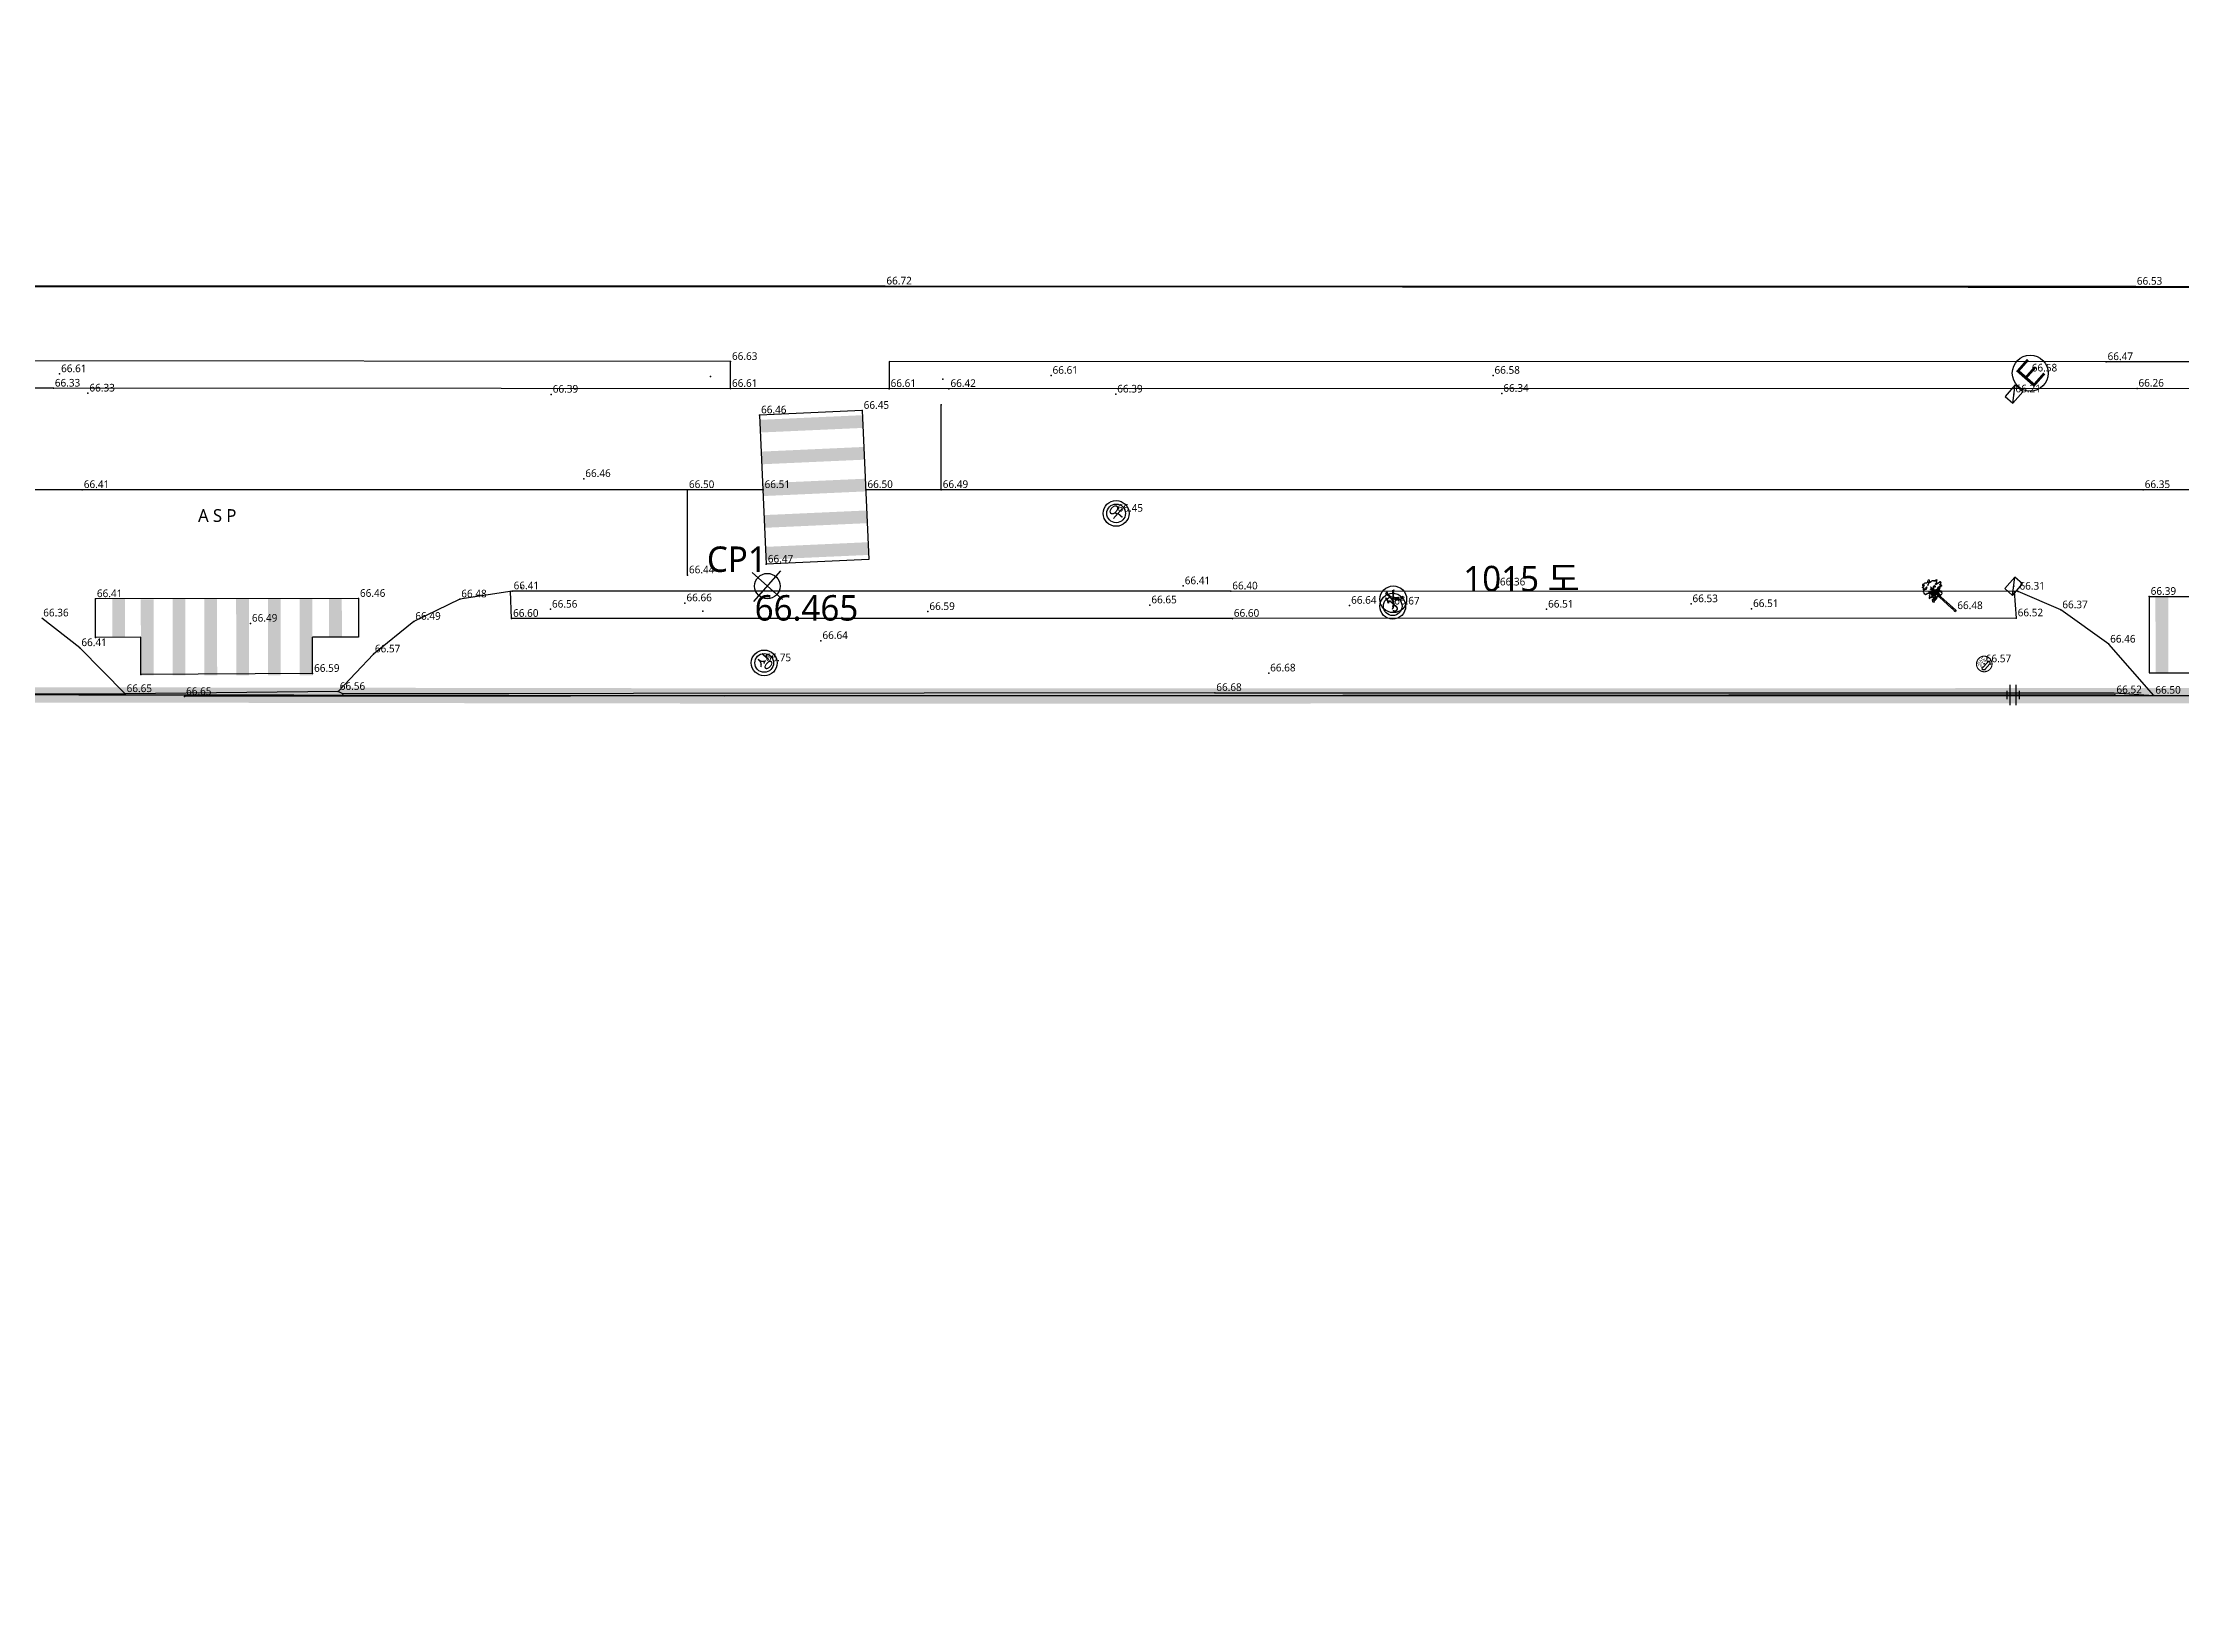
# Model space of a CAD drawing. Header units: millimetres. Extents: x 40342638 to 40753138, y 494620 to 782620.
# Drawn here: x 40530945 to 40615050, y 659581 to 721101 of the extents above; entities that cross this region are included whole.
import ezdxf
from ezdxf.enums import TextEntityAlignment as Align

# ---------------------------------------------------------------- set-up
doc = ezdxf.new("R2010")
doc.units = ezdxf.units.MM
doc.header["$LTSCALE"] = 1000
doc.header["$MEASUREMENT"] = 0
doc.header["$PDSIZE"] = -10
doc.linetypes.add('PHANTOM2', pattern=[1.25, 0.625, -0.125, 0.125, -0.125, 0.125, -0.125])
doc.layers.get('0').update_dxf_attribs({"linetype": 'CONTINUOUS'})
doc.layers.get('Defpoints').update_dxf_attribs({"color": 161, "linetype": 'CONTINUOUS'})
for name, color, linetype in [('AZ001', 1, 'CONTINUOUS'), ('AZB024', 1, 'CONTINUOUS'), ('cp', 1, 'CONTINUOUS'), ('cpTEXT', 1, 'CONTINUOUS'), ('EGI휀스', 243, 'CONTINUOUS'), ('TEXT', 3, 'CONTINUOUS'), ('나무', 13, 'CONTINUOUS'), ('보도블럭', 141, 'CONTINUOUS'), ('상수도', 1, 'CONTINUOUS'), ('상수도마킹', 5, 'CONTINUOUS'), ('아스팔트', 1, 'CONTINUOUS'), ('우수', 5, 'CONTINUOUS'), ('우수받이', 5, 'CONTINUOUS'), ('전력주', 1, 'CONTINUOUS'), ('지반고', 7, 'CONTINUOUS'), ('지번', 1, 'CONTINUOUS'), ('지적선', 197, 'CONTINUOUS'), ('차선', 7, 'CONTINUOUS'), ('포인트', 7, 'CONTINUOUS'), ('횡단보도', 254, 'CONTINUOUS')]:
    doc.layers.add(name, color=color, linetype=linetype)
doc.styles.add('GHS', font='')
doc.styles.add('나눔바른고딕', font='NanumBarunGothic.ttf')
doc.styles.get('GHS').set_extended_font_data('Dotum')

# ---------------------------------------------------------------- blocks, each defined once
blk = doc.blocks.new('함석담')
at = {"layer": 'EGI휀스'}
for points in [[(-0.24, 0.16), (-0.24, -0.16)], [(-0.24, 0), (0.24, 0)], [(-0.12, 0.4), (-0.12, -0.4)], [(0.12, 0.4), (0.12, -0.4)], [(0.24, 0.16), (0.24, -0.16)]]:
    blk.add_lwpolyline(points, dxfattribs=at)
blk = doc.blocks.new('우수받이')
at = {"layer": '우수받이'}
blk.add_lwpolyline([(-0.3, 0.2), (-0.3, -0.2), (0.3, -0.2), (0.3, 0.2)], close=True, dxfattribs=at)
blk.add_lwpolyline([(-0.3, -0.2), (0.3, 0.2)], dxfattribs=at)
blk = doc.blocks.new('상수도마킹', base_point=(535.56, 80.977))
at = {"layer": '상수도마킹'}
blk.add_line((535.414, 80.925), (535.706, 80.925), dxfattribs=at)
for points, const_width in [([(535.254, 80.977, 1), (535.866, 80.977, 1)], 0.0437), ([(535.553, 80.977, 1), (535.566, 80.977, 1)], 0.0133)]:
    blk.add_lwpolyline(points, format="xyb", close=True, dxfattribs=dict(at, const_width=const_width))
for points in [[(535.414, 80.785), (535.343, 80.869), (535.414, 80.953)], [(535.414, 80.925), (535.414, 80.953)], [(535.414, 80.813), (535.706, 80.813)], [(535.414, 80.785), (535.414, 80.813)], [(535.706, 80.785), (535.776, 80.869), (535.706, 80.953)], [(535.706, 80.925), (535.706, 80.953)], [(535.706, 80.785), (535.706, 80.813)]]:
    blk.add_lwpolyline(points, dxfattribs=at)
at = {"layer": '상수도마킹', "style": 'GHS', "width": 0.5}
blk.add_text('상수도', height=0.2, dxfattribs=at).set_placement((535.555, 81.107), align=Align.MIDDLE)
blk = doc.blocks.new('나무')
at = {"layer": '나무'}
blk.add_line((-0.1, 0), (0.05, 0), dxfattribs=at)
for points in [[(-0.15, 1.84), (-0.22, 1.78), (-0.25, 1.79), (-0.27, 1.79), (-0.29, 1.78), (-0.31, 1.76), (-0.33, 1.76), (-0.36, 1.76), (-0.38, 1.76), (-0.4, 1.76), (-0.43, 1.77), (-0.47, 1.76), (-0.51, 1.79), (-0.53, 1.78), (-0.56, 1.76), (-0.58, 1.73), (-0.61, 1.73), (-0.62, 1.74), (-0.65, 1.75), (-0.67, 1.79), (-0.66, 1.81), (-0.65, 1.84), (-0.63, 1.86), (-0.6, 1.91), (-0.59, 1.94), (-0.56, 1.95), (-0.54, 1.96), (-0.49, 1.95), (-0.45, 1.94), (-0.4, 1.97), (-0.39, 1.98), (-0.36, 1.98), (-0.32, 1.95), (-0.27, 1.93), (-0.22, 1.94), (-0.21, 1.96), (-0.17, 1.97), (-0.16, 2), (-0.17, 2.02), (-0.18, 2.02), (-0.2, 2.03), (-0.21, 2.03), (-0.24, 2.02), (-0.27, 2.03), (-0.26, 2.04), (-0.25, 2.06), (-0.25, 2.06)], [(-0.3, 2.4), (-0.3, 2.4), (-0.32, 2.39), (-0.35, 2.37), (-0.39, 2.38), (-0.44, 2.38), (-0.47, 2.37), (-0.48, 2.35), (-0.51, 2.33), (-0.52, 2.29), (-0.57, 2.27), (-0.59, 2.27), (-0.6, 2.25), (-0.64, 2.24), (-0.65, 2.2), (-0.64, 2.18), (-0.6, 2.17), (-0.56, 2.18), (-0.55, 2.19), (-0.49, 2.19), (-0.45, 2.19), (-0.4, 2.15), (-0.4, 2.14), (-0.39, 2.13)], [(0.75, 2.16), (0.76, 2.16), (0.78, 2.17), (0.78, 2.18), (0.77, 2.19), (0.74, 2.21), (0.74, 2.23), (0.72, 2.25), (0.7, 2.27), (0.71, 2.3), (0.72, 2.31), (0.76, 2.31), (0.78, 2.29), (0.81, 2.3), (0.83, 2.31), (0.84, 2.31), (0.86, 2.33), (0.89, 2.34), (0.89, 2.35), (0.87, 2.35), (0.87, 2.36), (0.9, 2.39), (0.92, 2.39), (0.91, 2.4), (0.9, 2.4), (0.88, 2.4), (0.87, 2.41), (0.88, 2.43), (0.89, 2.45), (0.88, 2.46), (0.87, 2.46), (0.86, 2.45), (0.84, 2.43), (0.83, 2.43), (0.81, 2.43), (0.81, 2.45), (0.8, 2.46), (0.78, 2.45), (0.76, 2.45), (0.74, 2.47), (0.74, 2.48), (0.71, 2.5), (0.69, 2.49), (0.67, 2.49), (0.63, 2.5), (0.6, 2.51), (0.58, 2.5), (0.53, 2.53), (0.51, 2.57), (0.51, 2.59), (0.54, 2.6), (0.56, 2.6), (0.6, 2.59), (0.62, 2.58), (0.68, 2.58), (0.7, 2.59), (0.7, 2.61), (0.68, 2.63), (0.68, 2.65), (0.7, 2.66), (0.72, 2.65), (0.75, 2.66), (0.78, 2.69), (0.81, 2.69), (0.85, 2.72), (0.85, 2.74), (0.81, 2.74), (0.78, 2.74), (0.79, 2.76), (0.78, 2.78), (0.77, 2.78), (0.75, 2.78), (0.72, 2.78), (0.71, 2.78), (0.69, 2.77), (0.65, 2.77), (0.65, 2.78), (0.66, 2.8), (0.68, 2.81), (0.66, 2.83), (0.64, 2.83), (0.63, 2.81), (0.61, 2.8), (0.6, 2.81), (0.63, 2.84), (0.63, 2.85), (0.62, 2.87), (0.6, 2.88), (0.59, 2.91), (0.56, 2.92), (0.53, 2.95), (0.5, 2.97), (0.48, 2.97), (0.44, 2.96), (0.41, 2.98), (0.42, 3), (0.4, 3), (0.38, 3), (0.36, 2.97), (0.35, 2.96), (0.32, 2.99), (0.29, 3.01), (0.32, 3.05), (0.33, 3.06), (0.32, 3.08), (0.36, 3.08), (0.37, 3.1), (0.39, 3.13), (0.42, 3.12), (0.44, 3.13), (0.44, 3.15), (0.42, 3.16), (0.4, 3.18), (0.41, 3.21), (0.38, 3.2), (0.36, 3.23), (0.33, 3.22), (0.32, 3.19), (0.29, 3.19), (0.27, 3.19), (0.24, 3.16), (0.21, 3.17), (0.2, 3.16), (0.19, 3.15), (0.15, 3.18), (0.12, 3.15), (0.09, 3.18), (0.07, 3.2), (0.05, 3.23), (0.03, 3.25), (0.02, 3.26), (-0.04, 3.29), (-0.05, 3.29), (-0.07, 3.28), (-0.08, 3.27), (-0.08, 3.26), (-0.1, 3.26), (-0.11, 3.26), (-0.13, 3.27), (-0.14, 3.29), (-0.15, 3.31), (-0.16, 3.33), (-0.18, 3.34), (-0.19, 3.33), (-0.19, 3.33), (-0.19, 3.31), (-0.2, 3.31), (-0.21, 3.31), (-0.22, 3.32), (-0.22, 3.3), (-0.21, 3.28), (-0.2, 3.26), (-0.19, 3.25), (-0.18, 3.21), (-0.16, 3.19), (-0.18, 3.17), (-0.18, 3.16), (-0.23, 3.16), (-0.25, 3.16), (-0.27, 3.18), (-0.29, 3.19), (-0.3, 3.19), (-0.33, 3.2), (-0.35, 3.2), (-0.37, 3.19), (-0.37, 3.17), (-0.34, 3.15), (-0.34, 3.12), (-0.33, 3.12), (-0.31, 3.1), (-0.31, 3.08), (-0.32, 3.07), (-0.35, 3.07), (-0.36, 3.08), (-0.38, 3.08), (-0.38, 3.07), (-0.38, 3.05), (-0.42, 3.04), (-0.43, 3.05), (-0.45, 3.04), (-0.44, 3.02), (-0.46, 2.99), (-0.47, 2.98), (-0.49, 2.97), (-0.49, 2.96), (-0.5, 2.93), (-0.52, 2.92), (-0.56, 2.92), (-0.58, 2.9), (-0.59, 2.88), (-0.58, 2.86), (-0.6, 2.83), (-0.62, 2.81), (-0.63, 2.79), (-0.62, 2.76), (-0.6, 2.74), (-0.61, 2.71), (-0.64, 2.69), (-0.64, 2.66), (-0.61, 2.63), (-0.57, 2.62), (-0.56, 2.59), (-0.52, 2.58), (-0.43, 2.59), (-0.4, 2.57), (-0.39, 2.56), (-0.38, 2.55), (-0.36, 2.52), (-0.33, 2.52), (-0.3, 2.53), (-0.26, 2.55), (-0.22, 2.54), (-0.21, 2.51), (-0.17, 2.51), (-0.14, 2.53), (-0.12, 2.52), (-0.1, 2.5), (-0.1, 2.48), (-0.08, 2.46), (-0.04, 2.45), (-0.03, 2.43), (-0.02, 2.42), (0, 2.4)], [(-0.03, 1.8), (-0.09, 1.84), (-0.16, 1.86), (-0.25, 1.87), (-0.38, 1.88), (-0.49, 1.88), (-0.57, 1.84)], [(-0.56, 1.83), (-0.57, 1.84)], [(-0.03, 1.77), (-0.09, 1.81), (-0.15, 1.84), (-0.21, 1.85), (-0.26, 1.86), (-0.35, 1.86), (-0.45, 1.87), (-0.48, 1.87), (-0.56, 1.83)], [(-0.13, 2.13), (-0.15, 2.14), (-0.24, 2.14), (-0.35, 2.13), (-0.45, 2.13), (-0.51, 2.14)], [(-0.51, 2.14), (-0.5, 2.14)], [(-0.5, 2.14), (-0.46, 2.13), (-0.38, 2.13), (-0.33, 2.14), (-0.27, 2.14), (-0.19, 2.15), (-0.14, 2.14)], [(-0.44, 2.91), (-0.45, 2.92), (-0.46, 2.93), (-0.44, 2.94), (-0.43, 2.92), (-0.44, 2.91)], [(-0.02, 1.88), (-0.06, 1.98), (-0.08, 1.99), (-0.1, 2.01), (-0.14, 2.02), (-0.15, 2.04), (-0.18, 2.06), (-0.29, 2.07), (-0.43, 2.09)], [(-0.43, 2.09), (-0.41, 2.09)], [(-0.41, 2.09), (-0.3, 2.08), (-0.18, 2.08), (-0.16, 2.07), (-0.13, 2.04), (-0.09, 2.02), (-0.06, 2.01), (-0.08, 2.05), (-0.12, 2.11), (-0.13, 2.13)], [(-0.26, 2.87), (-0.27, 2.86), (-0.28, 2.87), (-0.29, 2.86), (-0.3, 2.86), (-0.31, 2.88), (-0.31, 2.91), (-0.32, 2.92), (-0.33, 2.92), (-0.34, 2.91), (-0.34, 2.9), (-0.36, 2.91), (-0.37, 2.92), (-0.38, 2.92), (-0.38, 2.93), (-0.38, 2.94), (-0.35, 2.94), (-0.34, 2.94), (-0.32, 2.95), (-0.31, 2.96), (-0.31, 2.95), (-0.27, 2.94), (-0.26, 2.94), (-0.24, 2.94), (-0.25, 2.92), (-0.26, 2.92), (-0.26, 2.9), (-0.25, 2.89), (-0.26, 2.87)], [(-0.38, 2.13), (-0.35, 2.1), (-0.33, 2.09), (-0.3, 2.1), (-0.27, 2.11), (-0.29, 2.13), (-0.29, 2.13)], [(-0.31, 2.44), (-0.32, 2.45), (-0.33, 2.47), (-0.35, 2.48), (-0.37, 2.51), (-0.36, 2.53)], [(-0.36, 2.52), (-0.35, 2.5), (-0.34, 2.49), (-0.32, 2.47), (-0.3, 2.48), (-0.3, 2.48), (-0.3, 2.5), (-0.3, 2.51), (-0.32, 2.52), (-0.33, 2.52), (-0.34, 2.51), (-0.34, 2.51), (-0.34, 2.49)], [(-0.36, 2.24), (-0.3, 2.24), (-0.23, 2.24), (-0.2, 2.23)], [(-0.36, 2.23), (-0.36, 2.24)], [(-0.19, 2.22), (-0.2, 2.22), (-0.26, 2.23), (-0.32, 2.23), (-0.36, 2.23)], [(-0.24, 2.29), (-0.27, 2.32), (-0.3, 2.36), (-0.31, 2.45)], [(-0.29, 2.14), (-0.31, 2.15), (-0.3, 2.17), (-0.23, 2.15), (-0.18, 2.15), (-0.18, 2.18), (-0.21, 2.19), (-0.23, 2.2), (-0.25, 2.21), (-0.25, 2.23)], [(-0.15, 2.31), (-0.2, 2.36), (-0.24, 2.41), (-0.26, 2.44), (-0.27, 2.45), (-0.3, 2.46), (-0.29, 2.47), (-0.29, 2.48), (-0.3, 2.51), (-0.3, 2.51)], [(-0.3, 2.51), (-0.3, 2.51)], [(-0.23, 2.3), (-0.28, 2.36), (-0.29, 2.38), (-0.3, 2.45)], [(-0.17, 2.31), (-0.22, 2.36), (-0.26, 2.41), (-0.27, 2.42), (-0.28, 2.44), (-0.3, 2.44)], [(-0.26, 2.42), (-0.28, 2.4), (-0.29, 2.4)], [(0.01, 2.29), (-0.04, 2.33), (-0.09, 2.38), (-0.14, 2.42), (-0.2, 2.47), (-0.26, 2.5), (-0.28, 2.53)], [(-0.28, 2.51), (-0.28, 2.53)], [(-0.15, 2.31), (-0.14, 2.31), (-0.09, 2.33), (-0.08, 2.33), (-0.09, 2.35), (-0.1, 2.38), (-0.15, 2.41), (-0.2, 2.44), (-0.24, 2.47), (-0.27, 2.5), (-0.28, 2.51)], [(-0.27, 2.26), (-0.24, 2.29)], [(-0.26, 2.25), (-0.27, 2.26)], [(-0.24, 2.28), (-0.25, 2.27), (-0.26, 2.25)], [(-0.24, 2.91), (-0.22, 2.92), (-0.2, 2.91), (-0.19, 2.92), (-0.19, 2.93), (-0.2, 2.93), (-0.2, 2.94), (-0.18, 2.96), (-0.16, 2.96), (-0.14, 2.97), (-0.11, 2.96), (-0.1, 2.96), (-0.09, 2.95), (-0.11, 2.94), (-0.12, 2.94), (-0.13, 2.95), (-0.14, 2.94), (-0.16, 2.94), (-0.16, 2.93), (-0.16, 2.92), (-0.17, 2.91), (-0.18, 2.9), (-0.2, 2.9), (-0.21, 2.9), (-0.23, 2.9), (-0.24, 2.89), (-0.25, 2.9), (-0.24, 2.91)], [(-0.25, 2.24), (-0.25, 2.24), (-0.24, 2.25), (-0.23, 2.26), (-0.22, 2.26)], [(-0.2, 2.23), (-0.22, 2.26), (-0.24, 2.28)], [(-0.23, 2.3), (-0.22, 2.3), (-0.19, 2.31), (-0.17, 2.31)], [(-0.17, 2.3), (-0.18, 2.3), (-0.22, 2.29), (-0.22, 2.29)], [(-0.18, 2.23), (-0.2, 2.26), (-0.22, 2.29)], [(-0.2, 2.26), (-0.19, 2.27), (-0.16, 2.28), (-0.15, 2.29)], [(-0.14, 2.14), (-0.17, 2.19), (-0.19, 2.22)], [(-0.18, 2.23), (-0.18, 2.23), (-0.14, 2.22), (-0.11, 2.21), (-0.1, 2.2), (-0.09, 2.21), (-0.1, 2.22), (-0.16, 2.3), (-0.17, 2.3)], [(-0.12, 2.14), (-0.1, 2.13), (-0.06, 2.13), (-0.05, 2.13), (-0.04, 2.14), (-0.05, 2.16), (-0.07, 2.18), (-0.11, 2.19), (-0.13, 2.21), (-0.16, 2.21), (-0.17, 2.22)], [(-0.12, 2.14), (-0.17, 2.22)], [(-0.01, 2.26), (-0.04, 2.31), (-0.07, 2.32), (-0.09, 2.32), (-0.13, 2.31), (-0.15, 2.31)], [(-0.01, 2.14), (-0.02, 2.14), (-0.03, 2.16), (-0.05, 2.19), (-0.07, 2.21), (-0.13, 2.28), (-0.15, 2.31)], [(0, 1.91), (-0.05, 2.04), (-0.11, 2.12), (-0.11, 2.12)], [(-0.01, 2.07), (-0.04, 2.11), (-0.07, 2.12), (-0.1, 2.12), (-0.11, 2.12)], [(-0.1, 0), (-0.08, 0.07), (-0.07, 0.23), (-0.06, 0.4), (-0.04, 1.25), (-0.04, 1.68), (-0.03, 1.77)], [(0.08, 2.71), (0.08, 2.67), (0.08, 2.61), (0.08, 2.56), (0.07, 2.53), (0.06, 2.52), (0.04, 2.53), (0.01, 2.55), (-0.02, 2.58), (-0.04, 2.62), (-0.06, 2.65)], [(-0.06, 2.65), (-0.06, 2.64)], [(0.03, 2.18), (0.06, 2.23), (0.07, 2.28), (0.08, 2.32), (0.08, 2.37), (0.07, 2.44), (0.06, 2.49), (0.05, 2.5), (0.02, 2.53), (-0.03, 2.58), (-0.06, 2.64)], [(-0.03, 1.8), (-0.03, 1.9)], [(-0.02, 1.97), (-0.02, 2.06), (-0.01, 2.11)], [(-0.01, 2.14), (-0.01, 2.23), (-0.01, 2.26)], [(0, 2.3), (0, 2.47), (0, 2.55)], [(0, 1.61), (0.03, 1.65), (0.06, 1.69), (0.08, 1.75), (0.1, 1.83), (0.12, 1.87), (0.16, 1.95)], [(0.02, 2.01), (0.04, 2.07), (0.07, 2.1), (0.11, 2.14), (0.16, 2.15), (0.19, 2.17), (0.22, 2.18), (0.27, 2.19), (0.29, 2.21)], [(0.02, 1.81), (0.06, 1.84), (0.1, 1.9), (0.16, 1.97), (0.19, 2.02), (0.21, 2.03)], [(0.02, 1.59), (0.07, 1.66), (0.09, 1.71), (0.12, 1.83), (0.17, 1.93), (0.18, 1.97)], [(0.03, 2.14), (0.07, 2.19), (0.09, 2.25), (0.11, 2.32), (0.11, 2.36), (0.12, 2.39), (0.14, 2.43), (0.16, 2.46), (0.21, 2.51), (0.24, 2.56), (0.29, 2.57), (0.4, 2.58)], [(0.16, 1.95), (0.15, 1.94), (0.12, 1.9), (0.09, 1.84), (0.06, 1.82), (0.03, 1.78)], [(0.05, 2.98), (0.06, 3), (0.07, 3.01), (0.09, 3.01), (0.1, 3), (0.1, 2.99), (0.1, 2.97), (0.09, 2.97), (0.07, 2.98), (0.07, 2.99), (0.06, 2.99), (0.05, 2.97), (0.04, 2.98), (0.05, 2.98)], [(0.04, 2.21), (0.04, 2.3), (0.04, 2.51)], [(0.29, 2.2), (0.27, 2.18), (0.23, 2.18), (0.22, 2.17), (0.19, 2.16), (0.16, 2.13), (0.11, 2.12), (0.09, 2.09), (0.07, 2.07), (0.05, 2.03), (0.04, 1.99)], [(0.04, 2.07), (0.04, 2.16)], [(0.04, 1.82), (0.04, 1.96), (0.04, 2.02)], [(0.04, 1.66), (0.04, 1.73), (0.04, 1.79)], [(0.1, 2.31), (0.14, 2.31), (0.15, 2.3), (0.18, 2.29), (0.2, 2.28), (0.23, 2.29), (0.24, 2.28), (0.24, 2.25), (0.23, 2.24), (0.21, 2.24), (0.2, 2.24), (0.18, 2.24), (0.17, 2.23), (0.16, 2.22), (0.14, 2.23), (0.13, 2.23), (0.11, 2.22), (0.1, 2.22), (0.09, 2.2), (0.08, 2.2), (0.07, 2.2)], [(0.35, 2.58), (0.29, 2.58), (0.25, 2.58), (0.23, 2.56), (0.22, 2.54), (0.18, 2.51), (0.14, 2.47), (0.11, 2.42), (0.09, 2.41), (0.09, 2.44), (0.08, 2.48), (0.08, 2.5), (0.09, 2.54), (0.09, 2.57), (0.09, 2.61), (0.1, 2.68), (0.1, 2.72)], [(0.1, 2.72), (0.08, 2.71)], [(0.17, 2.05), (0.16, 2.06), (0.15, 2.08), (0.14, 2.08), (0.12, 2.08), (0.11, 2.06), (0.1, 2.05), (0.08, 2.06), (0.08, 2.07), (0.1, 2.08), (0.12, 2.1), (0.12, 2.11), (0.15, 2.13), (0.16, 2.12), (0.15, 2.1), (0.18, 2.1), (0.17, 2.09), (0.19, 2.08), (0.2, 2.08), (0.21, 2.07), (0.21, 2.05), (0.2, 2.05), (0.19, 2.06), (0.17, 2.06), (0.17, 2.05)], [(0.12, 1.83), (0.13, 1.8), (0.13, 1.77), (0.12, 1.72), (0.19, 1.71), (0.21, 1.7), (0.29, 1.71), (0.3, 1.71), (0.35, 1.77), (0.35, 1.8), (0.41, 1.83), (0.42, 1.87), (0.39, 1.89), (0.32, 1.89), (0.3, 1.91), (0.36, 1.95), (0.37, 1.98), (0.39, 2.01)], [(0.46, 2.26), (0.43, 2.2), (0.41, 2.18), (0.35, 2.12), (0.3, 2.08), (0.25, 2.05), (0.21, 2.02), (0.19, 1.99), (0.18, 1.97)], [(0.19, 2.49), (0.24, 2.51), (0.26, 2.5), (0.27, 2.5), (0.29, 2.51), (0.31, 2.52), (0.35, 2.52), (0.36, 2.51), (0.34, 2.49), (0.34, 2.48), (0.34, 2.46), (0.37, 2.45), (0.38, 2.47), (0.38, 2.48), (0.39, 2.5), (0.39, 2.52), (0.38, 2.53), (0.38, 2.56), (0.38, 2.57), (0.36, 2.56), (0.34, 2.55), (0.34, 2.55), (0.32, 2.55), (0.29, 2.53), (0.26, 2.52), (0.25, 2.53), (0.23, 2.53), (0.22, 2.51), (0.22, 2.51), (0.21, 2.51)], [(0.75, 2.16), (0.7, 2.13), (0.68, 2.15), (0.7, 2.18), (0.68, 2.2), (0.66, 2.2), (0.64, 2.18), (0.63, 2.16), (0.61, 2.14), (0.59, 2.14), (0.57, 2.16), (0.55, 2.15), (0.54, 2.13), (0.51, 2.13), (0.5, 2.15), (0.5, 2.17), (0.48, 2.18), (0.46, 2.18), (0.45, 2.18), (0.47, 2.16), (0.47, 2.13), (0.45, 2.12), (0.44, 2.11), (0.42, 2.11), (0.4, 2.11), (0.37, 2.1), (0.35, 2.09), (0.35, 2.06), (0.38, 2.05), (0.39, 2.01), (0.36, 1.99), (0.31, 1.97), (0.28, 1.98), (0.28, 2.01), (0.25, 2.01), (0.22, 1.98), (0.19, 1.97), (0.19, 1.97)], [(0.25, 3.02), (0.24, 3.04), (0.24, 3.05), (0.23, 3.07), (0.22, 3.07), (0.2, 3.06), (0.22, 3.05), (0.21, 3.04), (0.2, 3.03), (0.21, 3.02), (0.22, 3.02), (0.23, 3.02), (0.24, 3.02), (0.25, 3.02)], [(0.21, 2.03), (0.23, 2.08), (0.25, 2.1), (0.28, 2.13), (0.31, 2.17), (0.35, 2.21)], [(0.23, 2.05), (0.24, 2.06), (0.31, 2.1), (0.37, 2.15), (0.42, 2.2), (0.44, 2.24), (0.45, 2.27)], [(0.23, 2.24), (0.29, 2.21), (0.35, 2.21), (0.45, 2.27), (0.46, 2.26), (0.5, 2.17)], [(0.35, 2.2), (0.31, 2.16), (0.29, 2.13), (0.26, 2.1), (0.24, 2.07), (0.23, 2.05)], [(0.29, 2.2), (0.29, 2.21)], [(0.35, 2.58), (0.4, 2.58)], [(0.35, 2.2), (0.35, 2.21)], [(0.46, 2.26), (0.45, 2.27)], [(0.57, 2.19), (0.56, 2.21), (0.54, 2.22), (0.54, 2.23), (0.53, 2.25), (0.53, 2.25), (0.56, 2.25), (0.56, 2.24), (0.58, 2.24), (0.6, 2.24), (0.61, 2.21), (0.6, 2.19), (0.59, 2.2), (0.59, 2.19), (0.58, 2.18), (0.57, 2.19)], [(0.05, 0), (0.04, 0.08), (0.04, 0.97), (0.04, 1.61)]]:
    blk.add_lwpolyline(points, dxfattribs=at)
blk = doc.blocks.new('AZB024', base_point=(535.49, 75.58))
at = {"layer": 'AZB024'}
for radius in [0.725, 0.525]:
    blk.add_circle((535.49, 75.58), radius, dxfattribs=at)
at = {"layer": 'AZB024', "style": 'GHS'}
blk.add_text('J', height=0.7, dxfattribs=at).set_placement((535.49, 75.58), align=Align.MIDDLE)
blk = doc.blocks.new('AZ001')
at = {"layer": 'AZ001'}
for p, q in [((-0.315, 0.151), (-0.372, 0.081)), ((-0.332, 0.047), (-0.309, 0.061)), ((-0.275, 0.224), (-0.315, 0.151)), ((-0.309, 0.061), (-0.279, 0.094)), ((-0.279, 0.094), (-0.249, 0.157)), ((-0.249, 0.371), (-0.275, 0.224)), ((-0.222, 0.371), (-0.249, 0.371)), ((-0.249, 0.157), (-0.222, 0.311)), ((-0.222, 0.311), (-0.222, 0.371)), ((-0.059, 0.087), (-0.095, -0.016)), ((-0.039, 0.224), (-0.059, 0.087)), ((-0.045, 0.551), (-0.035, 0.484)), ((0.061, 0.537), (-0.045, 0.551)), ((-0.035, 0.484), (-0.039, 0.224)), ((-0.035, -0.023), (-0.002, 0.087)), ((-0.002, 0.087), (0.008, 0.094)), ((0.008, 0.094), (0.028, 0.014)), ((0.021, 0.227), (0.028, 0.484)), ((0.031, 0.147), (0.021, 0.227)), ((0.028, 0.484), (0.065, 0.501)), ((0.028, 0.014), (0.081, -0.096)), ((0.048, 0.087), (0.031, 0.147)), ((0.065, 0.091), (0.048, 0.087)), ((0.078, 0.524), (0.061, 0.537)), ((0.065, 0.501), (0.078, 0.524)), ((0.105, 0.121), (0.065, 0.091)), ((0.065, 0.061), (0.138, 0.097)), ((0.065, 0.044), (0.065, 0.061)), ((0.135, -0.076), (0.065, 0.044)), ((0.215, 0.224), (0.105, 0.121)), ((0.138, 0.097), (0.265, 0.191)), ((0.265, 0.287), (0.215, 0.224)), ((0.305, 0.364), (0.265, 0.287)), ((0.265, 0.191), (0.351, 0.287)), ((0.371, 0.341), (0.305, 0.364)), ((0.351, 0.287), (0.391, 0.294)), ((0.408, 0.314), (0.371, 0.341)), ((0.391, 0.294), (0.408, 0.304)), ((0.408, 0.304), (0.408, 0.314)), ((-0.322, -0.263), (-0.475, -0.333)), ((-0.365, -0.329), (-0.252, -0.273)), ((-0.239, -0.203), (-0.322, -0.263)), ((-0.252, -0.273), (-0.162, -0.203)), ((-0.159, -0.119), (-0.239, -0.203)), ((-0.162, -0.203), (-0.082, -0.106)), ((-0.095, -0.016), (-0.159, -0.119)), ((-0.082, -0.106), (-0.035, -0.023)), ((0.081, -0.096), (0.151, -0.189)), ((0.215, -0.166), (0.135, -0.076)), ((0.151, -0.189), (0.231, -0.269)), ((0.331, -0.249), (0.215, -0.166)), ((0.231, -0.269), (0.365, -0.359)), ((0.401, -0.279), (0.331, -0.249)), ((0.365, -0.359), (0.375, -0.359)), ((0.375, -0.359), (0.408, -0.329)), ((0.465, -0.293), (0.401, -0.279)), ((0.408, -0.329), (0.461, -0.323)), ((0.461, -0.323), (0.465, -0.293))]:
    blk.add_line(p, q, dxfattribs=at)
blk.add_circle((0, 0), 0.75, dxfattribs=at)
blk = doc.blocks.new('상수도')
at = {"layer": '상수도'}
for radius in [0.725, 0.525]:
    blk.add_circle((0, 0), radius, dxfattribs=at)
at = {"layer": '상수도', "style": 'GHS'}
blk.add_text('상', height=0.7, dxfattribs=at).set_placement((-0.37, -0.34))
blk = doc.blocks.new('전력주', base_point=(592.07, 479.95))
at = {"layer": '전력주'}
blk.add_circle((592.07, 479.95), 1.57, dxfattribs=at)
at = {"layer": '전력주', "style": 'GHS'}
blk.add_text('E', height=2.1, dxfattribs=at).set_placement((592.07, 479.95), align=Align.MIDDLE)
blk = doc.blocks.new('우수')
at = {"layer": '우수'}
for radius in [0.725, 0.525]:
    blk.add_circle((0, 0), radius, dxfattribs=at)
at = {"layer": '우수', "style": 'GHS'}
blk.add_text('우', height=0.7, dxfattribs=at).set_placement((-0.37, -0.34))

msp = doc.modelspace()

# ---------------------------------------------------------------- linework, layer by layer
at = {"layer": 'cp'}
for p, q in [((40558843, 700264, 66464), (40560044, 699206, 66464)), ((40558915, 699135, 66464), (40559972, 700336, 66464))]:
    msp.add_line(p, q, dxfattribs=at)
msp.add_circle((40559443, 699735, 66464), 500, dxfattribs=at)
at = {"layer": 'Defpoints', "linetype": 'PHANTOM2', "ltscale": 10, "const_width": 600}
msp.add_lwpolyline([(40456179, 695573), (40557743, 695416), (40660643, 695428), (40660628, 572887), (40452108, 572872)], dxfattribs=at)
at = {"layer": 'EGI휀스'}
msp.add_line((40612443, 695456, 66523), (40536522, 695388, 66652), dxfattribs=at)
at = {"layer": '보도블럭'}
for p, q in [((40564066, 711529, 66716), (40529754, 711546, 66567)), ((40613246, 711521, 66534), (40564066, 711529, 66716)), ((40613246, 711521, 66534), (40646074, 711537, 66367)), ((40557993, 708563, 66632), (40486092, 708654, 66291)), ((40557993, 707502, 66398), (40557993, 708563, 66610)), ((40612094, 708555, 66466), (40564231, 708570, 66614)), ((40564231, 708570, 66614), (40564231, 707498, 66413)), ((40645861, 708547, 66254), (40612094, 708555, 66466)), ((40549383, 698461, 66598), (40549345, 699533, 66591)), ((40608484, 699528, 66312), (40608559, 698479, 66516)), ((40577730, 698462, 66602), (40549383, 698461, 66598)), ((40608559, 698479, 66516), (40577730, 698462, 66602)), ((40542751, 695501, 66578), (40542566, 695585, 66565)), ((40488399, 695509, 66349), (40534184, 695500, 66648)), ((40577040, 695543, 66683), (40542751, 695501, 66578)), ((40577040, 695543, 66683), (40612415, 695534, 66508)), ((40612415, 695534, 66508), (40613973, 695437, 66500))]:
    msp.add_line(p, q, dxfattribs=at)
at = {"layer": '아스팔트'}
for p, q in [((40531361, 707514, 66332), (40490103, 707495, 66162)), ((40566586, 707497, 66419), (40531361, 707514, 66332)), ((40613311, 707511, 66264), (40566586, 707497, 66419)), ((40626838, 707445, 66166), (40613311, 707511, 66264)), ((40547345, 699223, 66483), (40545537, 698344, 66495)), ((40549405, 699542, 66411), (40547345, 699223, 66483)), ((40577670, 699538, 66398), (40549405, 699542, 66411)), ((40608630, 699528, 66312), (40577670, 699538, 66398)), ((40610315, 698796, 66368), (40608630, 699528, 66312)), ((40532404, 697308, 66408), (40530904, 698475, 66356)), ((40545537, 698344, 66495), (40543949, 697062, 66571)), ((40612196, 697447, 66462), (40610315, 698796, 66368)), ((40534184, 695500, 66648), (40532404, 697308, 66408)), ((40613973, 695437, 66500), (40612196, 697447, 66462)), ((40543949, 697062, 66571), (40542566, 695585, 66565)), ((40542566, 695585, 66565), (40534184, 695500, 66648))]:
    msp.add_line(p, q, dxfattribs=at)
at = {"layer": '지적선', "flags": 128}
for points in [[(40705638, 711430), (40562179, 711512), (40510579, 711522), (40510671, 763053)], [(40510579, 711522), (40562179, 711512), (40740158, 711410), (40739654, 681517), (40739591, 619262)], [(40456179, 695573), (40557743, 695416), (40660643, 695428), (40660628, 572887), (40452108, 572872)], [(40723465, 614828), (40723489, 680717), (40723336, 682678), (40722929, 684608), (40722246, 686436), (40721287, 688147), (40720142, 689768), (40718857, 691260), (40717363, 692561), (40715667, 693602), (40713860, 694380), (40711940, 694924), (40709991, 695254), (40708005, 695390), (40702651, 695440), (40694302, 695434), (40660643, 695428), (40660643, 695428), (40557743, 695416), (40456179, 695573)]]:
    msp.add_lwpolyline(points, dxfattribs=at)
at = {"layer": '차선'}
for p, q in [((40566280, 703527, 66489), (40566283, 706859, 66437)), ((40532500, 703524, 66412), (40491054, 703520, 66203)), ((40559274, 703524, 66511), (40532500, 703524, 66412)), ((40556301, 700169, 66439), (40556299, 703524, 66500)), ((40613555, 703525, 66354), (40563321, 703527, 66498)), ((40627451, 703483, 66284), (40613555, 703525, 66354))]:
    msp.add_line(p, q, dxfattribs=at)
at = {"layer": '포인트'}
for p in [(40564066, 711529, 66716), (40613246, 711521, 66534), (40557993, 708563, 66632), (40612094, 708555, 66466), (40531361, 707514, 66332), (40531605, 708080, 66606), (40557204, 707980, 66612), (40557993, 707502, 66398), (40564231, 707498, 66413), (40566346, 707871, 66625), (40566586, 707497, 66419), (40570599, 708017, 66610), (40587982, 708018, 66584), (40609113, 708107, 66580), (40613311, 707511, 66264), (40532722, 707321, 66328), (40550943, 707276, 66395), (40563172, 706641, 66450), (40566283, 706859, 66437), (40573144, 707281, 66391), (40588328, 707310, 66342), (40608471, 707286, 66207), (40559136, 706458, 66458), (40532500, 703524, 66412), (40552224, 703957, 66460), (40556299, 703524, 66500), (40559274, 703524, 66511), (40563321, 703527, 66498), (40566280, 703527, 66489), (40613555, 703525, 66354), (40573159, 702595, 66454), (40556301, 700169, 66439), (40559401, 700594, 66474), (40533015, 699233, 66409), (40543360, 699245, 66461), (40547345, 699223, 66483), (40549405, 699542, 66411), (40549776, 699677, 66410), (40556203, 699070, 66656), (40574486, 698989, 66646), (40575799, 699742, 66409), (40577670, 699538, 66398), (40582344, 698972, 66637), (40584037, 698944, 66673), (40584060, 699216, 66559), (40588194, 699693, 66363), (40595769, 699035, 66533), (40608463, 699728, 66312), (40608630, 699528, 66312), (40613789, 699326, 66388), (40539112, 698271, 66488), (40545537, 698344, 66495), (40549383, 698461, 66598), (40550912, 698822, 66563), (40556909, 698743, 66655), (40565756, 698730, 66587), (40577730, 698462, 66602), (40590089, 698823, 66509), (40598151, 698845, 66507), (40606184, 698763, 66479), (40608559, 698479, 66516), (40610315, 698796, 66368), (40532404, 697308, 66408), (40533012, 697719, 66499), (40561550, 697589, 66636), (40612196, 697447, 66462), (40543949, 697062, 66571), (40559319, 696714, 66747), (40607302, 696673, 66570), (40534800, 696262, 66592), (40541557, 696296, 66588), (40542566, 695585, 66565), (40579160, 696313, 66678), (40534184, 695500, 66648), (40536522, 695388, 66652), (40542751, 695501, 66578), (40577040, 695543, 66683), (40612443, 695456, 66523), (40613973, 695437, 66500)]:
    msp.add_point(p, dxfattribs=at)
at = {"layer": '횡단보도'}
for p, q in [((40563172, 706641, 66450), (40559136, 706458, 66458)), ((40563172, 706641, 66450), (40563437, 700776, 66474)), ((40559136, 706458, 66458), (40559401, 700594, 66474)), ((40563437, 700776, 66474), (40559401, 700594, 66474)), ((40533012, 697719, 66499), (40533015, 699233, 66409)), ((40543360, 699245, 66461), (40533015, 699233, 66409)), ((40543360, 699245, 66461), (40543357, 697730, 66551)), ((40613789, 699326, 66388), (40622282, 699340, 66341)), ((40613789, 699326, 66388), (40613794, 696326, 66388)), ((40534799, 697721, 66508), (40533012, 697719, 66499)), ((40534800, 696262, 66592), (40534799, 697721, 66508)), ((40543357, 697730, 66551), (40541555, 697728, 66542)), ((40541557, 696296, 66588), (40541555, 697728, 66542)), ((40541557, 696296, 66588), (40534800, 696262, 66592)), ((40613794, 696326, 66388), (40622287, 696340, 66341))]:
    msp.add_line(p, q, dxfattribs=at)
for points in [[(40559167, 705774, 66474), (40563203, 705956, 66474), (40559144, 706273, 66474), (40563180, 706456, 66474)], [(40559224, 704525, 66474), (40563259, 704707, 66474), (40559201, 705024, 66474), (40563237, 705207, 66474)], [(40559280, 703276, 66474), (40563316, 703459, 66474), (40559257, 703776, 66474), (40563293, 703958, 66474)], [(40559337, 702027, 66474), (40563372, 702210, 66474), (40559314, 702527, 66474), (40563350, 702709, 66474)], [(40559393, 700779, 66474), (40563429, 700961, 66474), (40559370, 701278, 66474), (40563406, 701461, 66474)], [(40534176, 697735, 66412), (40534174, 699235, 66412), (40533676, 697734, 66412), (40533674, 699234, 66412)], [(40535304, 696221, 66542), (40535300, 699221, 66542), (40534804, 696221, 66542), (40534800, 699221, 66542)], [(40536554, 696223, 66542), (40536550, 699223, 66542), (40536054, 696222, 66542), (40536050, 699222, 66542)], [(40537804, 696224, 66542), (40537800, 699224, 66542), (40537304, 696224, 66542), (40537300, 699224, 66542)], [(40539054, 696225, 66542), (40539050, 699225, 66542), (40538554, 696225, 66542), (40538550, 699225, 66542)], [(40540304, 696227, 66542), (40540300, 699227, 66542), (40539804, 696226, 66542), (40539800, 699226, 66542)], [(40541554, 696228, 66542), (40541550, 699228, 66542), (40541054, 696228, 66542), (40541050, 699228, 66542)], [(40542708, 697744, 66458), (40542706, 699244, 66458), (40542208, 697744, 66458), (40542206, 699244, 66458)], [(40614541, 696327, 66341), (40614536, 699327, 66341), (40614041, 696326, 66341), (40614036, 699326, 66341)]]:
    msp.add_solid(points, dxfattribs=at)

# ---------------------------------------------------------------- block references
for name, p, xscale, yscale, zscale, rotation in [('전력주', (40609113, 708107, 66580), 450, 450, 450, 48.63574182298279), ('우수받이', (40608471, 707286, 66207), 1000, 1000, 1000, 48.63574182298279), ('우수', (40573159, 702595, 66454), 700, 700, 700, 48.63574182298279), ('AZ001', (40584060, 699216, 66559), 700, 700, 700, 48.63574182298279), ('나무', (40606184, 698763, 66479), 500, 500, 500, 48.63574182298279), ('우수받이', (40608463, 699728, 66312), 1000, 1000, 1000, 48.63574182298279), ('AZB024', (40584037, 698944, 66673), 700, 700, 700, 48.63574182298279), ('상수도', (40559319, 696714, 66747), 700, 700, 700, 48.63574182298279), ('상수도마킹', (40607302, 696673, 66570), 1000, 1000, 1000, 48.63574182298279), ('함석담', (40608443, 695452), 999.9999999999998, 999.9999999999998, 999.9999999999998, 180.0508858862273)]:
    msp.add_blockref(name, p, dxfattribs=dict(xscale=xscale, yscale=yscale, zscale=zscale, rotation=rotation))

# ---------------------------------------------------------------- texts
at = {"layer": 'cpTEXT', "style": '나눔바른고딕'}
msp.add_text('CP1', height=1000, dxfattribs=at).set_placement((40558242, 700793, 66464), align=Align.MIDDLE)
msp.add_text('66.465', height=1000, dxfattribs=at).set_placement((40560981, 698379, 66464), align=Align.CENTER)
at = {"layer": 'TEXT', "style": '나눔바른고딕'}
msp.add_text('A S P', height=500, dxfattribs=at).set_placement((40537806, 702261), align=Align.CENTER)
at = {"layer": '지반고', "style": '나눔바른고딕'}
for s, p in [('66.72', (40564126, 711597, 66716)), ('66.53', (40613305, 711589, 66534)), ('66.61', (40531665, 708147, 66606)), ('66.63', (40558052, 708630, 66632)), ('66.61', (40570659, 708085, 66610)), ('66.58', (40588041, 708085, 66584)), ('66.58', (40609173, 708175, 66580)), ('66.47', (40612154, 708623, 66466)), ('66.33', (40531420, 707582, 66332)), ('66.33', (40532781, 707388, 66328)), ('66.39', (40551002, 707344, 66395)), ('66.61', (40558052, 707569, 66398)), ('66.61', (40564290, 707566, 66413)), ('66.42', (40566646, 707565, 66419)), ('66.39', (40573203, 707348, 66391)), ('66.34', (40588388, 707377, 66342)), ('66.21', (40608531, 707353, 66207)), ('66.26', (40613370, 707579, 66264)), ('66.46', (40559195, 706526, 66458)), ('66.45', (40563231, 706708, 66450)), ('66.46', (40552283, 704025, 66460)), ('66.41', (40532559, 703591, 66412)), ('66.50', (40556359, 703592, 66500)), ('66.51', (40559334, 703592, 66511)), ('66.50', (40563380, 703595, 66498)), ('66.49', (40566340, 703595, 66489)), ('66.35', (40613614, 703592, 66354)), ('66.45', (40573219, 702662, 66454)), ('66.47', (40559461, 700661, 66474)), ('66.41', (40549464, 699610, 66411)), ('66.44', (40556360, 700236, 66439)), ('66.41', (40575858, 699809, 66409)), ('66.40', (40577729, 699606, 66398)), ('66.36', (40588254, 699761, 66363)), ('66.31', (40608690, 699596, 66312)), ('66.41', (40533074, 699301, 66409)), ('66.46', (40543420, 699313, 66461)), ('66.48', (40547405, 699291, 66483)), ('66.56', (40550972, 698889, 66563)), ('66.66', (40556262, 699138, 66656)), ('66.59', (40565816, 698797, 66587)), ('66.65', (40574546, 699057, 66646)), ('66.64', (40582403, 699040, 66637)), ('66.67', (40584097, 699011, 66673)), ('66.51', (40590149, 698891, 66509)), ('66.53', (40595828, 699103, 66533)), ('66.51', (40598211, 698912, 66507)), ('66.48', (40606243, 698831, 66479)), ('66.37', (40610374, 698864, 66368)), ('66.39', (40613849, 699393, 66388)), ('66.36', (40530964, 698543, 66356)), ('66.49', (40539171, 698338, 66488)), ('66.49', (40545597, 698412, 66495)), ('66.60', (40549443, 698528, 66598)), ('66.60', (40577790, 698530, 66602)), ('66.52', (40608618, 698546, 66516)), ('66.41', (40532464, 697376, 66408)), ('66.57', (40544008, 697130, 66571)), ('66.64', (40561610, 697657, 66636)), ('66.46', (40612255, 697515, 66462)), ('66.59', (40541616, 696364, 66588)), ('66.75', (40559378, 696781, 66747)), ('66.68', (40579219, 696380, 66678)), ('66.57', (40607362, 696741, 66570)), ('66.65', (40534243, 695567, 66648)), ('66.65', (40536582, 695456, 66652)), ('66.56', (40542626, 695653, 66565)), ('66.68', (40577100, 695611, 66683)), ('66.52', (40612503, 695523, 66523)), ('66.50', (40614033, 695505, 66500))]:
    msp.add_text(s, height=300, dxfattribs=at).set_placement(p)
at = {"layer": '지번', "style": '나눔바른고딕'}
msp.add_text('1015 도', height=1000, dxfattribs=at).set_placement((40586813, 699531))

doc.saveas('drawing.dxf')
